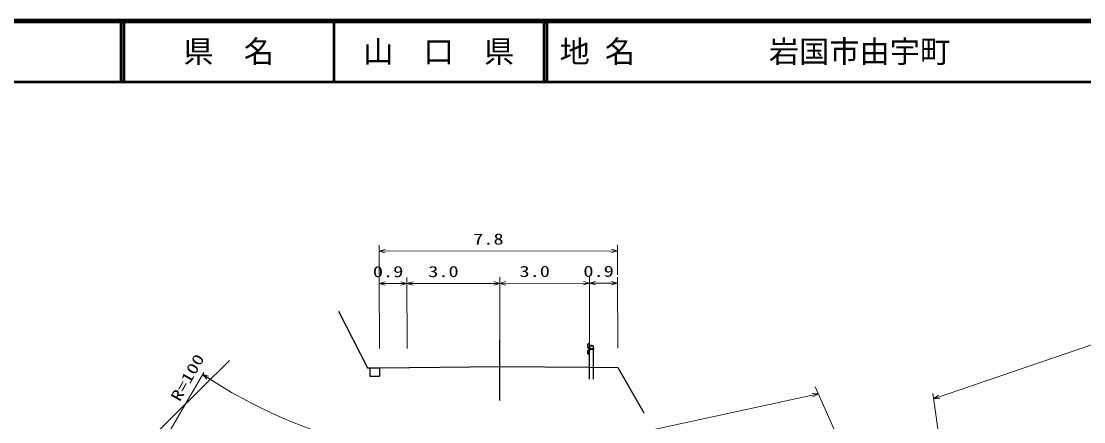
# Model space of a CAD drawing. Units: millimetres, scale not verified. Extents: x 40000 to 680000, y 20000 to 380000.
# Drawn here: x 281286 to 457133, y 313828 to 380000 of the extents above; entities that cross this region are included whole.
import ezdxf
from ezdxf.enums import TextEntityAlignment as Align

# ---------------------------------------------------------------- set-up
doc = ezdxf.new("R2010")
doc.units = ezdxf.units.MM
doc.header["$LTSCALE"] = 1000
for name, color, linetype, lineweight in [('M-BGD', 7, 'Continuous', 25), ('M-BGD-HTXT', 7, 'Continuous', 13), ('M-TTL', 2, 'Continuous', 140), ('M-TTL-LINE', 7, 'Continuous', 50)]:
    doc.layers.add(name, color=color, linetype=linetype, lineweight=lineweight)
doc.layers.add('M-TTL-TXT', color=7, linetype='Continuous')
doc.styles.add('ＭＳ ゴシック', font='')
doc.styles.get('ＭＳ ゴシック').set_extended_font_data('MS Gothic')

# ---------------------------------------------------------------- blocks, each defined once
blk = doc.blocks.new('BUHIN483')
at = {"color": 7, "linetype": 'Continuous', "lineweight": 13}
blk.add_lwpolyline([(998, 294), (0, 0), (691, 777)], dxfattribs=at)
blk = doc.blocks.new('BUHIN484')
at = {"color": 7, "linetype": 'Continuous', "lineweight": 13}
blk.add_lwpolyline([(-998, -294), (0, 0), (-691, -777)], dxfattribs=at)

msp = doc.modelspace()

# ---------------------------------------------------------------- linework, layer by layer
at = {"layer": 'M-BGD'}
for p, q in [((333810, 332087), (338579, 322732)), ((360515, 317329), (360516, 327308)), ((375029, 325478), (375028, 325124)), ((375195, 326740), (375029, 326573)), ((375029, 326573), (375029, 326219)), ((375029, 326219), (375264, 325984)), ((375264, 325713), (375029, 325478)), ((375052, 325469), (375051, 325134)), ((375212, 326724), (375052, 326564)), ((375052, 326564), (375052, 326229)), ((375052, 326229), (375287, 325994)), ((375287, 325704), (375052, 325469)), ((376098, 325849), (375082, 325849)), ((375212, 326724), (375195, 326740)), ((375264, 325935), (375199, 325935)), ((375199, 325935), (375199, 325762)), ((375199, 325762), (375264, 325762)), ((375264, 325984), (375264, 325713)), ((375264, 325899), (376047, 325899)), ((375264, 325799), (376047, 325799)), ((375287, 326024), (375457, 326024)), ((375287, 326024), (375287, 325674)), ((375287, 325674), (375457, 325674)), ((375359, 326349), (375359, 326024)), ((375359, 326349), (375931, 326349)), ((375931, 326324), (375359, 326324)), ((375359, 322849), (375359, 325674)), ((375457, 325674), (375457, 326024)), ((375931, 326349), (375930, 322849)), ((375931, 325949), (375947, 325949)), ((375931, 325749), (375947, 325749)), ((375947, 325949), (375947, 325749)), ((375947, 325935), (376027, 325935)), ((375947, 325762), (376027, 325762)), ((376027, 325762), (376027, 325935)), ((376047, 325799), (376047, 325899)), ((297973, 306416), (315762, 323931)), ((375028, 325124), (375195, 324958)), ((375051, 325134), (375211, 324974)), ((375211, 324974), (375195, 324958)), ((338579, 322732), (340557, 322732)), ((338998, 322732), (338998, 321336)), ((340557, 322732), (360516, 322930)), ((340557, 322732), (340557, 321336)), ((360516, 322930), (375359, 322849)), ((375359, 322849), (380014, 322795)), ((375359, 320849), (375359, 322849)), ((375930, 322849), (375930, 320849)), ((380014, 322795), (384347, 315304)), ((338998, 321336), (340557, 321336))]:
    msp.add_line(p, q, dxfattribs=at)
msp.add_arc((375645, 325939), 500, 55.14062, 124.85034, dxfattribs=at)
at = {"layer": 'M-BGD-HTXT'}
for p, q in [((340533, 338059), (340525, 343013)), ((379982, 343076), (379989, 338122)), ((340527, 342013), (379983, 342076)), ((432263, 317620), (498904, 340287)), ((340552, 325941), (340534, 337657)), ((345124, 337664), (345143, 325949)), ((360500, 337689), (360518, 325973)), ((375335, 337712), (375354, 325997)), ((379990, 337720), (380009, 326004)), ((340535, 336657), (345126, 336664)), ((345126, 336664), (360501, 336689)), ((360501, 336689), (375337, 336712)), ((375337, 336712), (379992, 336720)), ((300845, 303669), (311496, 321982)), ((368209, 308713), (413234, 318432)), ((418094, 307503), (412709, 319611)), ((435231, 297408), (432138, 318472))]:
    msp.add_line(p, q, dxfattribs=at)
for points in [[(311982, 320868), (311310, 321663), (312300, 321344)], [(412196, 318502), (413234, 318432), (412316, 317942)], [(433303, 317670), (432263, 317620), (433118, 318212)]]:
    msp.add_lwpolyline(points, dxfattribs=at)
msp.add_arc((356528, 388866), 81000, 236.06543, 278.29102, dxfattribs=at)
at = {"layer": 'M-TTL'}
msp.add_line((680000, 380000), (40000, 380000), dxfattribs=at)
at = {"layer": 'M-TTL-LINE'}
for p, q in [((297750, 380000), (297750, 370000)), ((298250, 380000), (298250, 370000)), ((333000, 380000), (333000, 370000)), ((367750, 380000), (367750, 370000)), ((368250, 380000), (368250, 370000)), ((40000, 370000), (680000, 370000))]:
    msp.add_line(p, q, dxfattribs=at)

# ---------------------------------------------------------------- block references
at = {"layer": 'M-BGD-HTXT', "rotation": 327.61039}
for name, p in [('BUHIN483', (340527, 342013)), ('BUHIN484', (379983, 342076)), ('BUHIN483', (340535, 336657)), ('BUHIN484', (345126, 336664)), ('BUHIN483', (345126, 336664)), ('BUHIN484', (360501, 336689)), ('BUHIN483', (360501, 336689)), ('BUHIN484', (375337, 336712)), ('BUHIN483', (375337, 336712)), ('BUHIN484', (379992, 336720))]:
    msp.add_blockref(name, p, dxfattribs=at)

# ---------------------------------------------------------------- texts
at = {"layer": 'M-BGD-HTXT', "style": 'ＭＳ ゴシック', "width": 1.35}
for s, rotation, p in [('7.8', 0.2, (356077, 342538)), ('0.9', 0.2, (339486, 337155)), ('3.0', 0.2, (348636, 337170)), ('3.0', 0.2, (363741, 337194)), ('0.9', 0.2, (374320, 337211)), ('R=100', 60.3, (307994, 316748))]:
    msp.add_text(s, height=1833, rotation=rotation, dxfattribs=at).set_placement(p, align=Align.BOTTOM_LEFT)
at = {"layer": 'M-TTL-TXT', "style": 'ＭＳ ゴシック'}
for s, p in [('県\u3000名', (315625, 375000)), ('山\u3000口\u3000県', (350375, 375000))]:
    msp.add_text(s, height=3666, dxfattribs=at).set_placement(p, align=Align.MIDDLE_CENTER)
for s, p in [('地 名', (370380, 375000)), ('岩国市由宇町', (405024, 375000))]:
    msp.add_text(s, height=3666, dxfattribs=at).set_placement(p, align=Align.MIDDLE_LEFT)

doc.saveas('drawing.dxf')
